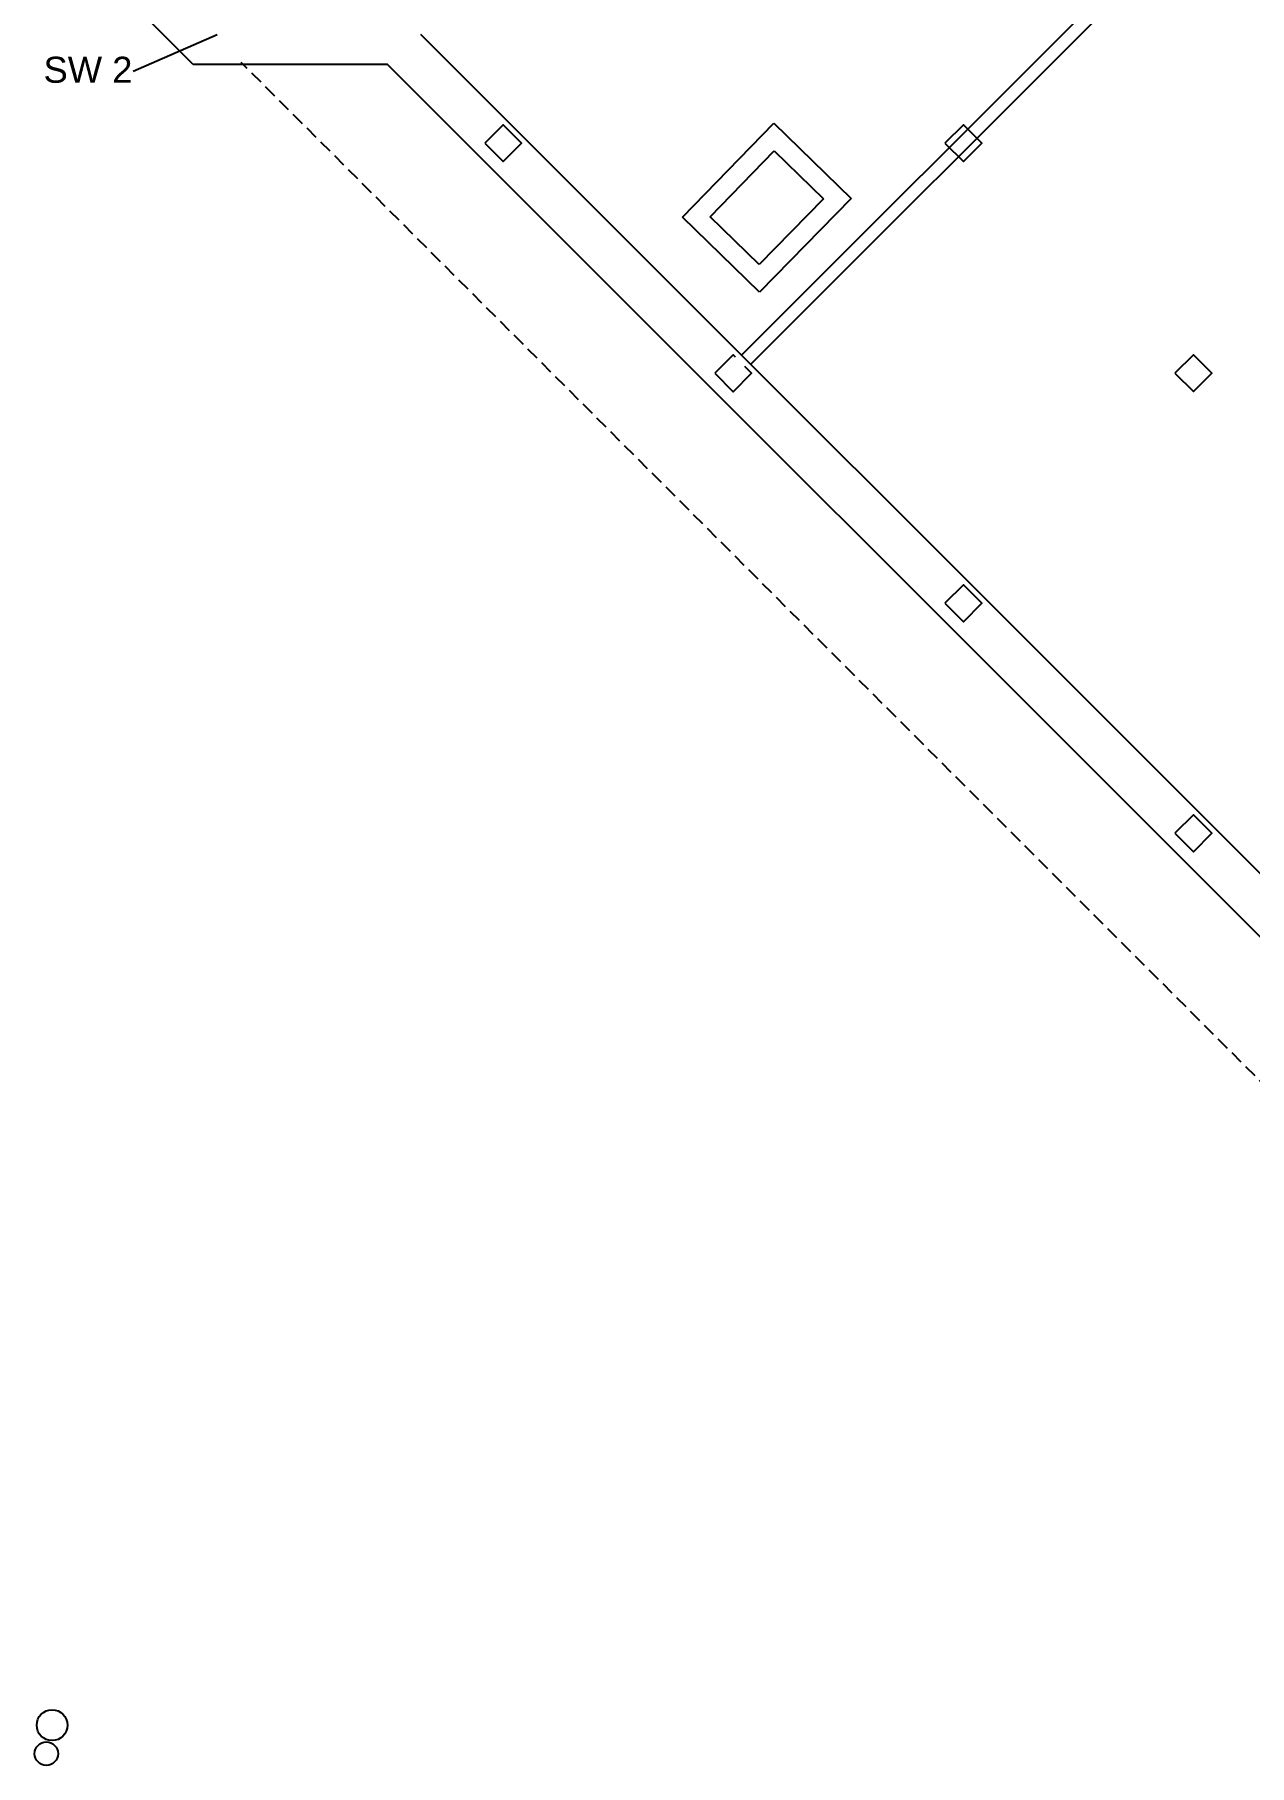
# Model space of a CAD drawing. Header units: inches. Extents: x -1132 to 7533, y -2240 to 4304.
# Drawn here: x -16 to 1104, y -37 to 1559 of the extents above; entities that cross this region are included whole.
import ezdxf

# ---------------------------------------------------------------- set-up
doc = ezdxf.new("R2010")
doc.units = ezdxf.units.IN
doc.header["$LTSCALE"] = 96
doc.header["$MEASUREMENT"] = 0
doc.linetypes.add('DASHED4', pattern=[0.1875, 0.125, -0.0625])
doc.layers.get('DEFPOINTS').update_dxf_attribs({"color": 31, "linetype": 'CONTINUOUS'})
for name, color, linetype in [('A-ANNO-ROOM', 4, 'CONTINUOUS'), ('A-COLS', 5, 'CONTINUOUS'), ('A-WALL-ABOVE', 8, 'DASHED4'), ('A-WALL-FULL', 6, 'CONTINUOUS')]:
    doc.layers.add(name, color=color, linetype=linetype)
doc.styles.add('ARIAL', font='arial.ttf')

msp = doc.modelspace()

# ---------------------------------------------------------------- linework, layer by layer
at = {"layer": 'A-ANNO-ROOM'}
msp.add_line((152.1, 1558.9), (74.8, 1524.9), dxfattribs=at)
at = {"layer": 'A-COLS'}
for points in [[(398.9, 1458.9), (415.9, 1441.9), (432.9, 1458.9), (415.9, 1475.8)], [(823.2, 1458.8), (840.2, 1441.9), (857.1, 1458.8), (840.2, 1475.8)], [(1035.3, 1246.7), (1052.3, 1229.8), (1069.3, 1246.7), (1052.3, 1263.7)], [(823.2, 1034.6), (840.2, 1017.6), (857.1, 1034.6), (840.2, 1051.6)], [(1035.3, 822.5), (1052.3, 805.5), (1069.3, 822.5), (1052.3, 839.4)]]:
    msp.add_lwpolyline(points, close=True, dxfattribs=at)
for points in [[(630.1, 1261.5), (628, 1263.6), (611, 1246.7)], [(611, 1246.7), (628, 1229.7), (644.9, 1246.7), (638.6, 1253)]]:
    msp.add_lwpolyline(points, dxfattribs=at)
at = {"layer": 'A-WALL-ABOVE'}
msp.add_line((1554.6, 153.2), (174.4, 1533.3), dxfattribs=at)
at = {"layer": 'A-WALL-FULL'}
for p, q in [((1686.9, 2314.8), (635.7, 1263.5)), ((1690.7, 2301.6), (644.2, 1255.1)), ((130.2, 1531.4), (-5.3, 1667)), ((1592, 307.2), (340.1, 1559.1)), ((309.2, 1531.4), (130.2, 1531.4)), ((1554.6, 286), (309.2, 1531.4)), ((581.2, 1390.8), (665.5, 1477.2)), ((665.5, 1477.2), (736.6, 1407.9)), ((606.7, 1391.1), (665.8, 1451.8)), ((665.8, 1451.8), (711.1, 1407.6)), ((711.1, 1407.6), (652, 1346.9)), ((736.6, 1407.9), (652.3, 1321.5)), ((652.3, 1321.5), (581.2, 1390.8)), ((652, 1346.9), (606.7, 1391.1))]:
    msp.add_line(p, q, dxfattribs=at)
at = {"layer": 'DEFPOINTS'}
for centre, radius in [((0, 0), 14.2), ((-5.3, -26.3), 10.8)]:
    msp.add_circle(centre, radius, dxfattribs=at)

# ---------------------------------------------------------------- texts
at = {"layer": 'A-ANNO-ROOM', "style": 'ARIAL'}
msp.add_text('SW 2', height=24, dxfattribs=at).set_placement((-7.9, 1514.6))

doc.saveas('drawing.dxf')
